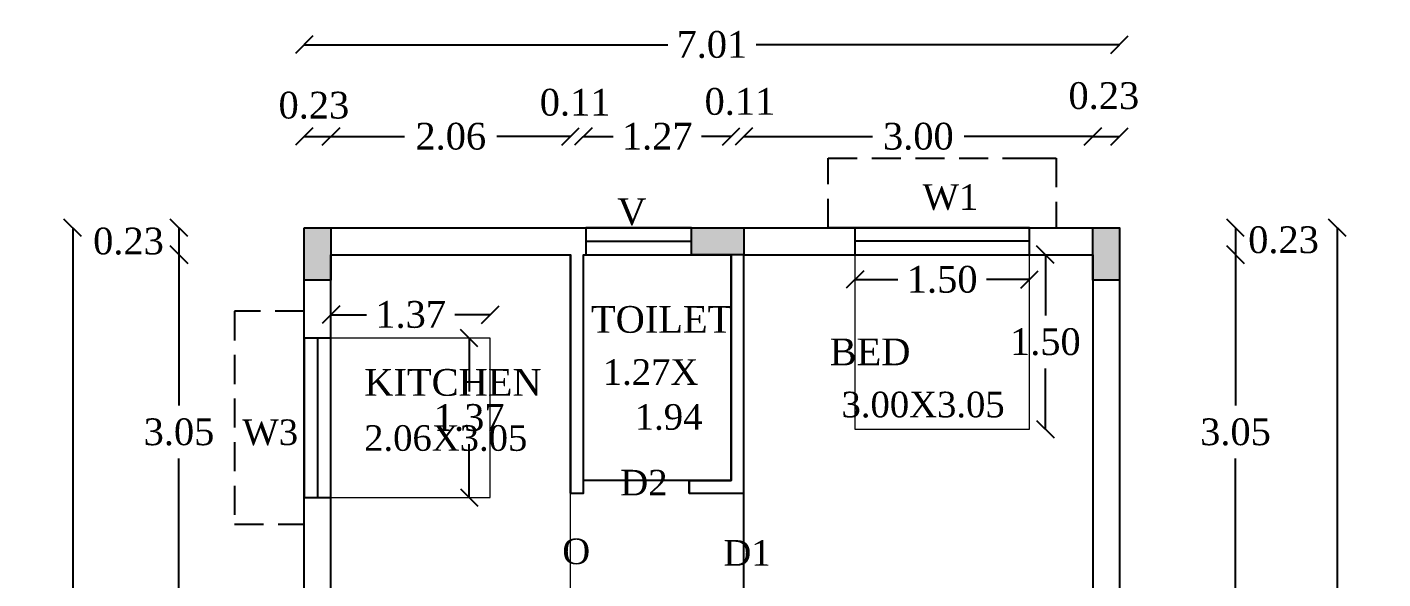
# Model space of a CAD drawing. Header units: metres. Extents: x 7608 to 7792, y -2400 to -2275.
# Drawn here: x 7679.92 to 7691.58, y -2303.58 to -2298.83 of the extents above; entities that cross this region are included whole.
import ezdxf

# ---------------------------------------------------------------- set-up
doc = ezdxf.new("R2010")
doc.units = ezdxf.units.M
doc.header["$MEASUREMENT"] = 0
doc.linetypes.add('HIDDEN', pattern=[0.375, 0.25, -0.125])
doc.layers.add('BLK_1_FLR_3_BLT_UP_AREA', color=1, linetype='Continuous', plot=False)
for name, color, linetype in [('BLK_1_FLR_3_CARPET_AREA', 10, 'Continuous'), ('BLK_1_FLR_3_REGULAR_ROOM_1', 117, 'Continuous'), ('BLK_1_FLR_3_ROOF_AREA', 7, 'Continuous'), ('BLK_1_FLR_3_UNITFA_1', 7, 'Continuous'), ('BLK_1_FLR_3_WC_BATH', 223, 'Continuous')]:
    doc.layers.add(name, color=color, linetype=linetype)
for name, color, linetype, lineweight in [('BLK_1_FLR_3_KITCHEN', 163, 'Continuous', 0), ('BLK_1_FLR_3_ROOM_1_LIGHT_VENTILATION_1', 232, 'Continuous', 0), ('BLK_1_FLR_3_ROOM_1_LIGHT_VENTILATION_3', 232, 'Continuous', 0)]:
    doc.layers.add(name, color=color, linetype=linetype, lineweight=lineweight)
doc.styles.add('Isa-', font='times.ttf')
doc.styles.add('STYLE2', font='times.ttf')
doc.dimstyles.new('ISO-25', dxfattribs={"dimscale": 0, "dimtxt": 0.23, "dimasz": 0.15, "dimexe": 1.25, "dimexo": 0.625, "dimgap": 0.11, "dimtad": 0, "dimtih": 1, "dimtoh": 1, "dimzin": 1, "dimdsep": 46, "dimtxsty": 'STYLE2', "dimblk": 'OBLIQUE', "dimcen": 0, "dimse1": 1, "dimse2": 1, "dimclrd": 1, "dimclrt": 3, "dimadec": 0, "dimazin": 2, "dimtfac": 1, "dimtix": 1, "dimtofl": 0, "dimtmove": 0, "dimatfit": 3, "dimfxl": 0, "dimtolj": 1, "dimarcsym": 0})

# ---------------------------------------------------------------- blocks, each defined once
blk = doc.blocks.new('_Oblique')
at = {"color": 0, "linetype": 'ByBlock', "lineweight": -2}
blk.add_line((-0.5, -0.5), (0.5, 0.5), dxfattribs=at)
blk = doc.blocks.new('*D130')
at = {"color": 1, "lineweight": -2}
blk.add_line((7681.225, -2300.561), (7681.225, -2300.791), dxfattribs=at)
at = {"layer": 'Defpoints', "color": 0}
for p in [(7683.374, -2300.561), (7681.225, -2300.791), (7683.374, -2300.791)]:
    blk.add_point(p, dxfattribs=at)
at = {"color": 1, "lineweight": -2, "xscale": 0.15, "yscale": 0.15, "zscale": 0.15}
for p, rotation in [((7681.225, -2300.561), 90), ((7681.225, -2300.791), 270)]:
    blk.add_blockref('_Oblique', p, dxfattribs=dict(at, rotation=rotation))
at = {"color": 3, "insert": (7680.791, -2300.676), "char_height": 0.23, "attachment_point": 5, "style": 'STYLE2'}
blk.add_mtext('\\A1;0.23', dxfattribs=at)
blk = doc.blocks.new('*D131')
at = {"color": 1, "lineweight": -2}
for p, q in [((7681.225, -2300.791), (7681.225, -2302.089)), ((7681.225, -2303.841), (7681.225, -2302.544))]:
    blk.add_line(p, q, dxfattribs=at)
at = {"layer": 'Defpoints', "color": 0}
for p in [(7683.374, -2300.791), (7681.225, -2303.841), (7683.656, -2303.841)]:
    blk.add_point(p, dxfattribs=at)
at = {"color": 1, "lineweight": -2, "xscale": 0.15, "yscale": 0.15, "zscale": 0.15}
for p, rotation in [((7681.225, -2300.791), 90), ((7681.225, -2303.841), 270)]:
    blk.add_blockref('_Oblique', p, dxfattribs=dict(at, rotation=rotation))
at = {"color": 3, "insert": (7681.225, -2302.316), "char_height": 0.23, "attachment_point": 5, "style": 'STYLE2'}
blk.add_mtext('\\A1;3.05', dxfattribs=at)
blk = doc.blocks.new('*D161')
at = {"color": 1, "lineweight": -2}
for p, q in [((7680.311, -2300.561), (7680.311, -2315.804)), ((7680.311, -2331.501), (7680.311, -2316.259))]:
    blk.add_line(p, q, dxfattribs=at)
at = {"layer": 'Defpoints', "color": 0}
for p in [(7680.311, -2300.561), (7685.049, -2300.561), (7685.049, -2331.501)]:
    blk.add_point(p, dxfattribs=at)
at = {"color": 1, "lineweight": -2, "xscale": 0.15, "yscale": 0.15, "zscale": 0.15}
for p, rotation in [((7680.311, -2300.561), 90), ((7680.311, -2331.501), 270)]:
    blk.add_blockref('_Oblique', p, dxfattribs=dict(at, rotation=rotation))
at = {"color": 3, "insert": (7680.311, -2316.031), "char_height": 0.23, "attachment_point": 5, "style": 'STYLE2'}
blk.add_mtext('\\A1;30.94', dxfattribs=at)
blk = doc.blocks.new('*D162')
at = {"color": 1, "lineweight": -2}
blk.add_line((7682.302, -2299.775), (7682.532, -2299.775), dxfattribs=at)
at = {"layer": 'Defpoints', "color": 0}
for p in [(7682.532, -2299.775), (7682.302, -2301.278), (7682.532, -2301.278)]:
    blk.add_point(p, dxfattribs=at)
at = {"color": 1, "lineweight": -2, "xscale": 0.15, "yscale": 0.15, "zscale": 0.15, "rotation": 180}
blk.add_blockref('_Oblique', (7682.302, -2299.775), dxfattribs=at)
at = {"color": 1, "lineweight": -2, "xscale": 0.15, "yscale": 0.15, "zscale": 0.15}
blk.add_blockref('_Oblique', (7682.532, -2299.775), dxfattribs=at)
at = {"color": 3, "insert": (7682.385, -2299.508), "char_height": 0.23, "attachment_point": 5, "style": 'STYLE2'}
blk.add_mtext('\\A1;0.23', dxfattribs=at)
blk = doc.blocks.new('*D163')
at = {"color": 1, "lineweight": -2}
for p, q in [((7682.532, -2299.775), (7683.165, -2299.775)), ((7684.592, -2299.775), (7683.959, -2299.775))]:
    blk.add_line(p, q, dxfattribs=at)
at = {"layer": 'Defpoints', "color": 0}
for p in [(7684.592, -2299.775), (7682.532, -2301.278), (7684.592, -2301.378)]:
    blk.add_point(p, dxfattribs=at)
at = {"color": 1, "lineweight": -2, "xscale": 0.15, "yscale": 0.15, "zscale": 0.15, "rotation": 180}
blk.add_blockref('_Oblique', (7682.532, -2299.775), dxfattribs=at)
at = {"color": 1, "lineweight": -2, "xscale": 0.15, "yscale": 0.15, "zscale": 0.15}
blk.add_blockref('_Oblique', (7684.592, -2299.775), dxfattribs=at)
at = {"color": 3, "insert": (7683.562, -2299.775), "char_height": 0.23, "attachment_point": 5, "style": 'STYLE2'}
blk.add_mtext('\\A1;2.06', dxfattribs=at)
blk = doc.blocks.new('*D164')
at = {"color": 1, "lineweight": -2}
for p, q in [((7684.592, -2299.775), (7684.442, -2299.775)), ((7684.702, -2299.775), (7684.852, -2299.775))]:
    blk.add_line(p, q, dxfattribs=at)
at = {"layer": 'Defpoints', "color": 0}
for p in [(7684.702, -2299.775), (7684.592, -2301.378), (7684.702, -2301.353)]:
    blk.add_point(p, dxfattribs=at)
at = {"color": 1, "lineweight": -2, "xscale": 0.15, "yscale": 0.15, "zscale": 0.15}
blk.add_blockref('_Oblique', (7684.592, -2299.775), dxfattribs=at)
at = {"color": 1, "lineweight": -2, "xscale": 0.15, "yscale": 0.15, "zscale": 0.15, "rotation": 180}
blk.add_blockref('_Oblique', (7684.702, -2299.775), dxfattribs=at)
at = {"color": 3, "insert": (7684.631, -2299.483), "char_height": 0.23, "attachment_point": 5, "style": 'STYLE2'}
blk.add_mtext('\\A1;0.11', dxfattribs=at)
blk = doc.blocks.new('*D165')
at = {"color": 1, "lineweight": -2}
for p, q in [((7684.702, -2299.775), (7684.957, -2299.775)), ((7685.972, -2299.775), (7685.717, -2299.775))]:
    blk.add_line(p, q, dxfattribs=at)
at = {"layer": 'Defpoints', "color": 0}
for p in [(7685.972, -2299.775), (7684.702, -2301.353), (7685.972, -2301.57)]:
    blk.add_point(p, dxfattribs=at)
at = {"color": 1, "lineweight": -2, "xscale": 0.15, "yscale": 0.15, "zscale": 0.15, "rotation": 180}
blk.add_blockref('_Oblique', (7684.702, -2299.775), dxfattribs=at)
at = {"color": 1, "lineweight": -2, "xscale": 0.15, "yscale": 0.15, "zscale": 0.15}
blk.add_blockref('_Oblique', (7685.972, -2299.775), dxfattribs=at)
at = {"color": 3, "insert": (7685.337, -2299.775), "char_height": 0.23, "attachment_point": 5, "style": 'STYLE2'}
blk.add_mtext('\\A1;1.27', dxfattribs=at)
blk = doc.blocks.new('*D166')
at = {"color": 1, "lineweight": -2}
for p, q in [((7685.972, -2299.775), (7685.822, -2299.775)), ((7686.082, -2299.775), (7686.232, -2299.775))]:
    blk.add_line(p, q, dxfattribs=at)
at = {"layer": 'Defpoints', "color": 0}
for p in [(7686.082, -2299.775), (7686.082, -2301.52), (7685.972, -2301.57)]:
    blk.add_point(p, dxfattribs=at)
at = {"color": 1, "lineweight": -2, "xscale": 0.15, "yscale": 0.15, "zscale": 0.15}
blk.add_blockref('_Oblique', (7685.972, -2299.775), dxfattribs=at)
at = {"color": 1, "lineweight": -2, "xscale": 0.15, "yscale": 0.15, "zscale": 0.15, "rotation": 180}
blk.add_blockref('_Oblique', (7686.082, -2299.775), dxfattribs=at)
at = {"color": 3, "insert": (7686.048, -2299.476), "char_height": 0.23, "attachment_point": 5, "style": 'STYLE2'}
blk.add_mtext('\\A1;0.11', dxfattribs=at)
blk = doc.blocks.new('*D167')
at = {"color": 1, "lineweight": -2}
for p, q in [((7686.082, -2299.775), (7687.188, -2299.775)), ((7689.082, -2299.775), (7687.976, -2299.775))]:
    blk.add_line(p, q, dxfattribs=at)
at = {"layer": 'Defpoints', "color": 0}
for p in [(7689.082, -2299.775), (7686.082, -2301.52), (7689.082, -2301.803)]:
    blk.add_point(p, dxfattribs=at)
at = {"color": 1, "lineweight": -2, "xscale": 0.15, "yscale": 0.15, "zscale": 0.15, "rotation": 180}
blk.add_blockref('_Oblique', (7686.082, -2299.775), dxfattribs=at)
at = {"color": 1, "lineweight": -2, "xscale": 0.15, "yscale": 0.15, "zscale": 0.15}
blk.add_blockref('_Oblique', (7689.082, -2299.775), dxfattribs=at)
at = {"color": 3, "insert": (7687.582, -2299.775), "char_height": 0.23, "attachment_point": 5, "style": 'STYLE2'}
blk.add_mtext('\\A1;3.00', dxfattribs=at)
blk = doc.blocks.new('*D168')
at = {"color": 1, "lineweight": -2}
blk.add_line((7689.082, -2299.775), (7689.312, -2299.775), dxfattribs=at)
at = {"layer": 'Defpoints', "color": 0}
for p in [(7689.312, -2299.775), (7689.312, -2301.744), (7689.082, -2301.803)]:
    blk.add_point(p, dxfattribs=at)
at = {"color": 1, "lineweight": -2, "xscale": 0.15, "yscale": 0.15, "zscale": 0.15, "rotation": 180}
blk.add_blockref('_Oblique', (7689.082, -2299.775), dxfattribs=at)
at = {"color": 1, "lineweight": -2, "xscale": 0.15, "yscale": 0.15, "zscale": 0.15}
blk.add_blockref('_Oblique', (7689.312, -2299.775), dxfattribs=at)
at = {"color": 3, "insert": (7689.177, -2299.426), "char_height": 0.23, "attachment_point": 5, "style": 'STYLE2'}
blk.add_mtext('\\A1;0.23', dxfattribs=at)
blk = doc.blocks.new('*D169')
at = {"color": 1, "lineweight": -2}
for p, q in [((7682.302, -2298.986), (7685.427, -2298.986)), ((7689.312, -2298.986), (7686.187, -2298.986))]:
    blk.add_line(p, q, dxfattribs=at)
at = {"layer": 'Defpoints', "color": 0}
for p in [(7689.312, -2298.986), (7682.302, -2301.508), (7689.312, -2301.508)]:
    blk.add_point(p, dxfattribs=at)
at = {"color": 1, "lineweight": -2, "xscale": 0.15, "yscale": 0.15, "zscale": 0.15, "rotation": 180}
blk.add_blockref('_Oblique', (7682.302, -2298.986), dxfattribs=at)
at = {"color": 1, "lineweight": -2, "xscale": 0.15, "yscale": 0.15, "zscale": 0.15}
blk.add_blockref('_Oblique', (7689.312, -2298.986), dxfattribs=at)
at = {"color": 3, "insert": (7685.807, -2298.986), "char_height": 0.23, "attachment_point": 5, "style": 'STYLE2'}
blk.add_mtext('\\A1;7.01', dxfattribs=at)
blk = doc.blocks.new('*D170')
at = {"color": 1, "lineweight": -2}
blk.add_line((7690.309, -2300.561), (7690.309, -2300.791), dxfattribs=at)
at = {"layer": 'Defpoints', "color": 0}
for p in [(7688.537, -2300.561), (7688.537, -2300.791), (7690.309, -2300.791)]:
    blk.add_point(p, dxfattribs=at)
at = {"color": 1, "lineweight": -2, "xscale": 0.15, "yscale": 0.15, "zscale": 0.15}
for p, rotation in [((7690.309, -2300.561), 90), ((7690.309, -2300.791), 270)]:
    blk.add_blockref('_Oblique', p, dxfattribs=dict(at, rotation=rotation))
at = {"color": 3, "insert": (7690.722, -2300.665), "char_height": 0.23, "attachment_point": 5, "style": 'STYLE2'}
blk.add_mtext('\\A1;0.23', dxfattribs=at)
blk = doc.blocks.new('*D171')
at = {"color": 1, "lineweight": -2}
for p, q in [((7690.309, -2300.791), (7690.309, -2302.089)), ((7690.309, -2303.841), (7690.309, -2302.544))]:
    blk.add_line(p, q, dxfattribs=at)
at = {"layer": 'Defpoints', "color": 0}
for p in [(7688.537, -2300.791), (7688.493, -2303.841), (7690.309, -2303.841)]:
    blk.add_point(p, dxfattribs=at)
at = {"color": 1, "lineweight": -2, "xscale": 0.15, "yscale": 0.15, "zscale": 0.15}
for p, rotation in [((7690.309, -2300.791), 90), ((7690.309, -2303.841), 270)]:
    blk.add_blockref('_Oblique', p, dxfattribs=dict(at, rotation=rotation))
at = {"color": 3, "insert": (7690.309, -2302.316), "char_height": 0.23, "attachment_point": 5, "style": 'STYLE2'}
blk.add_mtext('\\A1;3.05', dxfattribs=at)
blk = doc.blocks.new('*D186')
at = {"color": 1, "lineweight": -2}
for p, q in [((7691.184, -2300.561), (7691.184, -2315.804)), ((7691.184, -2331.501), (7691.184, -2316.259))]:
    blk.add_line(p, q, dxfattribs=at)
at = {"layer": 'Defpoints', "color": 0}
for p in [(7688.586, -2300.561), (7691.184, -2300.561), (7688.586, -2331.501)]:
    blk.add_point(p, dxfattribs=at)
at = {"color": 1, "lineweight": -2, "xscale": 0.15, "yscale": 0.15, "zscale": 0.15}
for p, rotation in [((7691.184, -2300.561), 90), ((7691.184, -2331.501), 270)]:
    blk.add_blockref('_Oblique', p, dxfattribs=dict(at, rotation=rotation))
at = {"color": 3, "insert": (7691.184, -2316.031), "char_height": 0.23, "attachment_point": 5, "style": 'STYLE2'}
blk.add_mtext('\\A1;30.94', dxfattribs=at)
blk = doc.blocks.new('*D430')
at = {"layer": 'BLK_1_FLR_3_ROOM_1_LIGHT_VENTILATION_1', "color": 232, "lineweight": -2}
for p, q in [((7687.037, -2301.005), (7687.406, -2301.005)), ((7688.537, -2301.005), (7688.168, -2301.005))]:
    blk.add_line(p, q, dxfattribs=at)
at = {"layer": 'Defpoints', "color": 0}
for p in [(7687.037, -2300.791), (7688.537, -2300.791), (7687.037, -2301.005)]:
    blk.add_point(p, dxfattribs=at)
at = {"layer": 'BLK_1_FLR_3_ROOM_1_LIGHT_VENTILATION_1', "color": 232, "lineweight": -2, "xscale": 0.15, "yscale": 0.15, "zscale": 0.15, "rotation": 180}
blk.add_blockref('_Oblique', (7687.037, -2301.005), dxfattribs=at)
at = {"layer": 'BLK_1_FLR_3_ROOM_1_LIGHT_VENTILATION_1', "color": 232, "lineweight": -2, "xscale": 0.15, "yscale": 0.15, "zscale": 0.15}
blk.add_blockref('_Oblique', (7688.537, -2301.005), dxfattribs=at)
at = {"layer": 'BLK_1_FLR_3_ROOM_1_LIGHT_VENTILATION_1', "color": 232, "insert": (7687.787, -2301.005), "char_height": 0.23, "attachment_point": 5, "style": 'STYLE2'}
blk.add_mtext('\\A1;1.50', dxfattribs=at)
blk = doc.blocks.new('*D431')
at = {"layer": 'BLK_1_FLR_3_ROOM_1_LIGHT_VENTILATION_1', "color": 232, "lineweight": -2}
for p, q in [((7688.674, -2300.791), (7688.674, -2301.314)), ((7688.674, -2302.291), (7688.674, -2301.769))]:
    blk.add_line(p, q, dxfattribs=at)
at = {"layer": 'Defpoints', "color": 0}
for p in [(7688.537, -2300.791), (7688.537, -2302.291), (7688.674, -2302.291)]:
    blk.add_point(p, dxfattribs=at)
at = {"layer": 'BLK_1_FLR_3_ROOM_1_LIGHT_VENTILATION_1', "color": 232, "lineweight": -2, "xscale": 0.15, "yscale": 0.15, "zscale": 0.15}
for p, rotation in [((7688.674, -2300.791), 90), ((7688.674, -2302.291), 270)]:
    blk.add_blockref('_Oblique', p, dxfattribs=dict(at, rotation=rotation))
at = {"layer": 'BLK_1_FLR_3_ROOM_1_LIGHT_VENTILATION_1', "color": 232, "insert": (7688.674, -2301.541), "char_height": 0.23, "attachment_point": 5, "style": 'STYLE2'}
blk.add_mtext('\\A1;1.50', dxfattribs=at)
blk = doc.blocks.new('*D448')
at = {"layer": 'BLK_1_FLR_3_ROOM_1_LIGHT_VENTILATION_3', "color": 232, "lineweight": -2}
for p, q in [((7682.532, -2301.307), (7682.837, -2301.307)), ((7683.902, -2301.307), (7683.597, -2301.307))]:
    blk.add_line(p, q, dxfattribs=at)
at = {"layer": 'Defpoints', "color": 0}
for p in [(7682.532, -2301.307), (7682.532, -2301.508), (7683.902, -2301.508)]:
    blk.add_point(p, dxfattribs=at)
at = {"layer": 'BLK_1_FLR_3_ROOM_1_LIGHT_VENTILATION_3', "color": 232, "lineweight": -2, "xscale": 0.15, "yscale": 0.15, "zscale": 0.15, "rotation": 180}
blk.add_blockref('_Oblique', (7682.532, -2301.307), dxfattribs=at)
at = {"layer": 'BLK_1_FLR_3_ROOM_1_LIGHT_VENTILATION_3', "color": 232, "lineweight": -2, "xscale": 0.15, "yscale": 0.15, "zscale": 0.15}
blk.add_blockref('_Oblique', (7683.902, -2301.307), dxfattribs=at)
at = {"layer": 'BLK_1_FLR_3_ROOM_1_LIGHT_VENTILATION_3', "color": 232, "insert": (7683.217, -2301.307), "char_height": 0.23, "attachment_point": 5, "style": 'STYLE2'}
blk.add_mtext('\\A1;1.37', dxfattribs=at)
blk = doc.blocks.new('*D449')
at = {"layer": 'BLK_1_FLR_3_ROOM_1_LIGHT_VENTILATION_3', "color": 232, "lineweight": -2}
for p, q in [((7683.72, -2301.508), (7683.72, -2301.966)), ((7683.72, -2302.878), (7683.72, -2302.42))]:
    blk.add_line(p, q, dxfattribs=at)
at = {"layer": 'Defpoints', "color": 0}
for p in [(7683.902, -2301.508), (7683.72, -2302.878), (7683.902, -2302.878)]:
    blk.add_point(p, dxfattribs=at)
at = {"layer": 'BLK_1_FLR_3_ROOM_1_LIGHT_VENTILATION_3', "color": 232, "lineweight": -2, "xscale": 0.15, "yscale": 0.15, "zscale": 0.15}
for p, rotation in [((7683.72, -2301.508), 90), ((7683.72, -2302.878), 270)]:
    blk.add_blockref('_Oblique', p, dxfattribs=dict(at, rotation=rotation))
at = {"layer": 'BLK_1_FLR_3_ROOM_1_LIGHT_VENTILATION_3', "color": 232, "insert": (7683.72, -2302.193), "char_height": 0.23, "attachment_point": 5, "style": 'STYLE2'}
blk.add_mtext('\\A1;1.37', dxfattribs=at)

msp = doc.modelspace()

# ---------------------------------------------------------------- hatches: boundary and pattern name
h = msp.add_hatch(color=5)
h.dxf.hatch_style = 1
h.paths.add_polyline_path([(7682.30192, -2301.01125), (7682.53192, -2301.01125), (7682.53192, -2300.56125), (7682.30192, -2300.56125)])
h = msp.add_hatch(color=5)
h.dxf.hatch_style = 1
h.paths.add_polyline_path([(7685.63192, -2300.56125), (7685.63192, -2300.79125), (7686.08192, -2300.79125), (7686.08192, -2300.56125)])
h = msp.add_hatch(color=5)
h.dxf.hatch_style = 1
h.paths.add_polyline_path([(7689.08192, -2301.01125), (7689.31192, -2301.01125), (7689.31192, -2300.56125), (7689.08192, -2300.56125)])

# ---------------------------------------------------------------- linework, layer by layer
at = {"color": 2}
for p, q in [((7684.72192, -2300.67625), (7685.63192, -2300.67625)), ((7688.53683, -2300.67625), (7687.03683, -2300.67625)), ((7682.41692, -2301.50806), (7682.41692, -2302.87806))]:
    msp.add_line(p, q, dxfattribs=at)
for p, q in [((7682.53192, -2300.79125), (7684.59192, -2300.79125)), ((7682.53192, -2307.24125), (7682.53192, -2300.79125)), ((7684.59192, -2302.84125), (7684.59192, -2300.79125)), ((7684.70192, -2300.79125), (7685.97192, -2300.79125)), ((7684.70192, -2302.84125), (7684.70192, -2300.79125)), ((7685.97192, -2302.73125), (7685.97192, -2300.79125)), ((7686.08192, -2300.79125), (7689.08192, -2300.79125)), ((7686.08192, -2302.84125), (7686.08192, -2300.79125)), ((7689.08192, -2300.79125), (7689.08192, -2310.40125)), ((7685.61192, -2302.73125), (7685.97192, -2302.73125)), ((7685.61192, -2302.84125), (7685.61192, -2302.73125)), ((7684.59192, -2302.84125), (7684.70192, -2302.84125)), ((7685.61192, -2302.84125), (7686.08192, -2302.84125))]:
    msp.add_line(p, q)
at = {"color": 2, "linetype": 'HIDDEN'}
for points in [[(7687.03683, -2300.56125), (7686.80683, -2300.56125), (7686.80683, -2299.96125), (7688.53683, -2299.96125), (7688.76683, -2299.96125), (7688.76683, -2300.56125)], [(7682.30192, -2301.27806), (7681.70192, -2301.27806), (7681.70192, -2303.10806), (7682.30192, -2303.10806)]]:
    msp.add_lwpolyline(points, dxfattribs=at)
msp.add_lwpolyline([(7682.30192, -2300.56125), (7689.31192, -2300.56125), (7689.31192, -2331.50125), (7682.30192, -2331.50125)], close=True)
at = {"color": 5}
for points in [[(7682.30192, -2300.56125), (7682.53192, -2300.56125), (7682.53192, -2301.01125), (7682.30192, -2301.01125)], [(7686.08192, -2300.56125), (7686.08192, -2300.79125), (7685.63192, -2300.79125), (7685.63192, -2300.56125)], [(7689.08192, -2300.56125), (7689.31192, -2300.56125), (7689.31192, -2301.01125), (7689.08192, -2301.01125)]]:
    msp.add_lwpolyline(points, close=True, dxfattribs=at)
at = {"color": 2}
for points in [[(7685.63192, -2300.79125), (7685.63192, -2300.56125), (7684.72192, -2300.56125), (7684.72192, -2300.79125)], [(7687.03683, -2300.56125), (7687.03683, -2300.79125), (7688.53683, -2300.79125), (7688.53683, -2300.56125)], [(7682.30192, -2302.87806), (7682.53192, -2302.87806), (7682.53192, -2301.50806), (7682.30192, -2301.50806)]]:
    msp.add_lwpolyline(points, close=True, dxfattribs=at)
at = {"layer": 'BLK_1_FLR_3_BLT_UP_AREA', "color": 3}
msp.add_lwpolyline([(7682.30192, -2300.56125), (7689.31192, -2300.56125), (7689.31192, -2331.50125), (7682.30192, -2331.50125)], close=True, dxfattribs=at)
at = {"layer": 'BLK_1_FLR_3_CARPET_AREA', "color": 25}
msp.add_lwpolyline([(7685.81192, -2305.79125), (7682.53192, -2305.79125), (7682.53192, -2303.95125), (7685.20192, -2303.95125), (7685.20192, -2303.84125), (7682.53192, -2303.84125), (7682.53192, -2300.79125), (7684.59192, -2300.79125), (7684.59192, -2302.84125), (7684.70192, -2302.84125), (7684.70192, -2300.79125), (7685.97192, -2300.79125), (7685.97192, -2302.73125), (7685.61192, -2302.73125), (7685.61192, -2302.84125), (7686.08192, -2302.84125), (7686.08192, -2300.79125), (7689.08192, -2300.79125), (7689.08192, -2303.84125), (7685.97192, -2303.84125), (7685.97192, -2303.95125), (7689.08192, -2303.95125), (7689.08192, -2305.79125), (7685.81192, -2305.79125)], close=True, dxfattribs=at)
at = {"layer": 'BLK_1_FLR_3_KITCHEN', "color": 1}
msp.add_lwpolyline([(7684.59192, -2300.79125), (7682.53192, -2300.79125), (7682.53192, -2303.84125), (7684.59192, -2303.84125)], close=True, dxfattribs=at)
at = {"layer": 'BLK_1_FLR_3_REGULAR_ROOM_1', "color": 1}
msp.add_lwpolyline([(7686.08192, -2300.79125), (7689.08192, -2300.79125), (7689.08192, -2303.84125), (7686.08192, -2303.84125)], close=True, dxfattribs=at)
at = {"layer": 'BLK_1_FLR_3_ROOF_AREA', "color": 54}
msp.add_lwpolyline([(7682.30192, -2300.56125), (7689.31192, -2300.56125), (7689.31192, -2331.50125), (7682.30192, -2331.50125)], close=True, dxfattribs=at)
at = {"layer": 'BLK_1_FLR_3_ROOM_1_LIGHT_VENTILATION_1', "color": 232}
msp.add_lwpolyline([(7687.03683, -2302.29125), (7688.53683, -2302.29125), (7688.53683, -2300.79125), (7687.03683, -2300.79125)], close=True, dxfattribs=at)
at = {"layer": 'BLK_1_FLR_3_ROOM_1_LIGHT_VENTILATION_3', "color": 232}
msp.add_lwpolyline([(7682.53192, -2302.87806), (7683.90192, -2302.87806), (7683.90192, -2301.50806), (7682.53192, -2301.50806)], close=True, dxfattribs=at)
at = {"layer": 'BLK_1_FLR_3_UNITFA_1', "color": 234}
msp.add_lwpolyline([(7682.30192, -2300.56125), (7689.31192, -2300.56125), (7689.31192, -2312.90125), (7686.64192, -2312.90125), (7686.52692, -2312.90125), (7686.52692, -2310.51125), (7686.52692, -2310.39625), (7685.81192, -2310.39625), (7685.69692, -2310.39625), (7685.69692, -2306.02125), (7685.69692, -2305.90625), (7682.30192, -2305.90625)], close=True, dxfattribs=at)
at = {"layer": 'BLK_1_FLR_3_WC_BATH', "color": 3}
msp.add_lwpolyline([(7685.97192, -2302.73125), (7684.70192, -2302.73125), (7684.70192, -2300.79125), (7685.97192, -2300.79125)], close=True, dxfattribs=at)

# ---------------------------------------------------------------- texts
at = {"color": 2, "style": 'Isa-'}
for s, height, p in [('W1', 0.22, (7687.61757, -2300.40562)), ('V', 0.23, (7684.99289, -2300.5368)), ('W3', 0.22, (7681.76945, -2302.42732)), ('D2', 0.22, (7685.01959, -2302.86068)), ('O', 0.22, (7684.52067, -2303.45133)), ('D1', 0.22, (7685.9062, -2303.46433))]:
    msp.add_text(s, height=height, dxfattribs=at).set_placement(p)
at = {"color": 6, "style": 'Isa-'}
for s, p in [('TOILET', (7684.76725, -2301.46255)), ('BED', (7686.81965, -2301.74179)), ('KITCHEN', (7682.81846, -2302.00391))]:
    msp.add_text(s, height=0.23, dxfattribs=at).set_placement(p)
at = {"color": 3, "style": 'Isa-'}
for s, p in [('1.27X', (7684.86902, -2301.90999)), ('3.00X3.05', (7686.92142, -2302.18923)), ('1.94', (7685.14413, -2302.29575)), ('2.06X3.05', (7682.81706, -2302.47712))]:
    msp.add_text(s, height=0.22, dxfattribs=at).set_placement(p)

# ---------------------------------------------------------------- dimensions: what is measured, and where the dimension line sits
at = {"color": 7}
for base, p1, p2, override, picture, middle in [((7689.31192, -2298.98582), (7682.30192, -2301.50806), (7689.31192, -2301.50806), {"dimscale": 1}, '*D169', (7685.80692, -2298.98582)), ((7684.59192, -2299.77497), (7682.53192, -2301.27806), (7684.59192, -2301.37753), {"dimscale": 1, "dimtmove": 1}, '*D163', (7683.56192, -2299.77497)), ((7685.97192, -2299.77497), (7684.70192, -2301.35268), (7685.97192, -2301.57013), {"dimscale": 1, "dimtmove": 1}, '*D165', (7685.33692, -2299.77497)), ((7689.08192, -2299.77497), (7686.08192, -2301.52043), (7689.08192, -2301.80344), {"dimscale": 1, "dimtmove": 1}, '*D167', (7687.58192, -2299.77497))]:
    dim = msp.add_linear_dim(base=base, p1=p1, p2=p2, dimstyle='ISO-25', override=override, dxfattribs=at)
    dim.commit()
    dim.dimension.update_dxf_attribs({"geometry": picture, "text_midpoint": middle})
for base, p1, p2, override, picture, middle in [((7689.31192, -2299.77497), (7689.08192, -2301.80344), (7689.31192, -2301.74384), {"dimscale": 1, "dimtmove": 1}, '*D168', (7689.17729, -2299.42613)), ((7682.53192, -2299.77497), (7682.30192, -2301.27806), (7682.53192, -2301.27806), {"dimscale": 1, "dimtmove": 2}, '*D162', (7682.38515, -2299.50783)), ((7684.70192, -2299.77497), (7684.59192, -2301.37753), (7684.70192, -2301.35268), {"dimscale": 1, "dimtmove": 1}, '*D164', (7684.63144, -2299.4828)), ((7686.08192, -2299.77497), (7685.97192, -2301.57013), (7686.08192, -2301.52043), {"dimscale": 1, "dimtmove": 1}, '*D166', (7686.04778, -2299.4761))]:
    dim = msp.add_linear_dim(base=base, p1=p1, p2=p2, dimstyle='ISO-25', override=override, dxfattribs=at)
    dim.commit()
    dim.dimension.update_dxf_attribs({"geometry": picture, "text_midpoint": middle, "dimtype": 160})
for base, p1, p2, override, picture, middle in [((7680.31113, -2300.56125), (7685.04938, -2331.50125), (7685.04938, -2300.56125), {"dimscale": 1}, '*D161', (7680.31113, -2316.03125)), ((7691.18421, -2300.56125), (7688.58634, -2331.50125), (7688.58634, -2300.56125), {"dimscale": 1}, '*D186', (7691.18421, -2316.03125)), ((7681.22542, -2303.84125), (7683.37402, -2300.79125), (7683.65619, -2303.84125), {"dimscale": 1, "dimtmove": 1}, '*D131', (7681.22542, -2302.31625)), ((7690.30922, -2303.84125), (7688.53683, -2300.79125), (7688.49344, -2303.84125), {"dimscale": 1, "dimtmove": 1}, '*D171', (7690.30922, -2302.31625))]:
    dim = msp.add_linear_dim(base=base, p1=p1, p2=p2, angle=90, dimstyle='ISO-25', override=override, dxfattribs=at)
    dim.commit()
    dim.dimension.update_dxf_attribs({"geometry": picture, "text_midpoint": middle})
for base, p1, p2, picture, middle in [((7681.22542, -2300.79125), (7683.37402, -2300.56125), (7683.37402, -2300.79125), '*D130', (7680.79127, -2300.67625)), ((7690.30922, -2300.79125), (7688.53683, -2300.56125), (7688.53683, -2300.79125), '*D170', (7690.72241, -2300.66511))]:
    dim = msp.add_linear_dim(base=base, p1=p1, p2=p2, angle=90, dimstyle='ISO-25', override={"dimscale": 1, "dimtmove": 2}, dxfattribs=at)
    dim.commit()
    dim.dimension.update_dxf_attribs({"geometry": picture, "text_midpoint": middle, "dimtype": 160})
at = {"layer": 'BLK_1_FLR_3_ROOM_1_LIGHT_VENTILATION_1', "color": 232}
dim = msp.add_linear_dim(base=(7688.67406, -2302.29125), p1=(7688.53683, -2300.79125), p2=(7688.53683, -2302.29125), angle=90, dimstyle='ISO-25', override={"dimscale": 1, "dimclrd": 232, "dimclrt": 232}, dxfattribs=at)
dim.commit()
dim.dimension.update_dxf_attribs({"geometry": '*D431', "text_midpoint": (7688.67406, -2301.54125)})
dim = msp.add_linear_dim(base=(7687.03683, -2301.00523), p1=(7688.53683, -2300.79125), p2=(7687.03683, -2300.79125), dimstyle='ISO-25', override={"dimscale": 1, "dimclrd": 232, "dimclrt": 232}, dxfattribs=at)
dim.commit()
dim.dimension.update_dxf_attribs({"geometry": '*D430', "text_midpoint": (7687.78683, -2301.00523)})
at = {"layer": 'BLK_1_FLR_3_ROOM_1_LIGHT_VENTILATION_3', "color": 232}
dim = msp.add_linear_dim(base=(7682.53192, -2301.30749), p1=(7683.90192, -2301.50806), p2=(7682.53192, -2301.50806), dimstyle='ISO-25', override={"dimscale": 1, "dimclrd": 232, "dimclrt": 232}, dxfattribs=at)
dim.commit()
dim.dimension.update_dxf_attribs({"geometry": '*D448', "text_midpoint": (7683.21692, -2301.30749)})
dim = msp.add_linear_dim(base=(7683.71985, -2302.87806), p1=(7683.90192, -2301.50806), p2=(7683.90192, -2302.87806), angle=90, dimstyle='ISO-25', override={"dimscale": 1, "dimclrd": 232, "dimclrt": 232}, dxfattribs=at)
dim.commit()
dim.dimension.update_dxf_attribs({"geometry": '*D449', "text_midpoint": (7683.71985, -2302.19306)})

doc.saveas('drawing.dxf')
